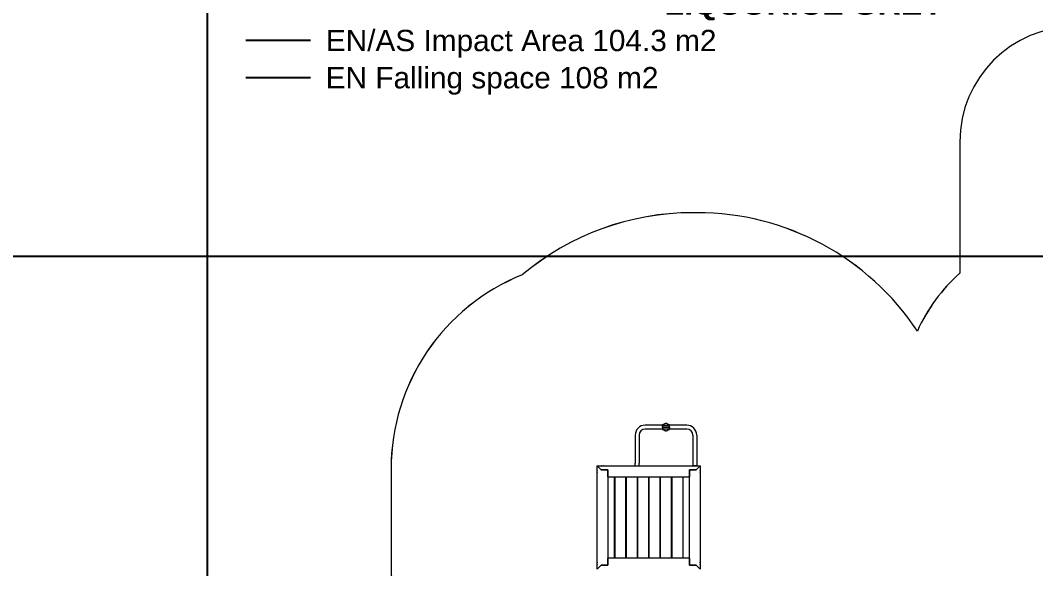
# Model space of a CAD drawing. Extents: x -13189 to 8473, y -8565 to 17872.
# Drawn here: x -5853 to 2958, y 3156 to 7914 of the extents above; entities that cross this region are included whole.
import ezdxf

# ---------------------------------------------------------------- set-up
doc = ezdxf.new("R2010")
doc.units = 0
doc.header["$LTSCALE"] = 5
doc.header["$PDMODE"] = 33
doc.header["$PDSIZE"] = 20
for name, color, linetype in [('PRODUCT', 3, 'CONTINUOUS'), ('REFERENCE', 9, 'CONTINUOUS'), ('REVIEW_REQUIRED', 30, 'CONTINUOUS'), ('SAFETY_ZONE', 1, 'CONTINUOUS')]:
    doc.layers.add(name, color=color, linetype=linetype)
doc.styles.add('LG1', font='arial.ttf', dxfattribs={"height": 185})
doc.styles.add('LG3', font='simplex.shx')
doc.dimstyles.new('LG_DIM', dxfattribs={"dimtxt": 185, "dimasz": 120, "dimexe": 50, "dimexo": 1, "dimgap": 50, "dimtad": 1, "dimdec": 0, "dimrnd": 10, "dimtxsty": 'LG1', "dimcen": 2.5, "dimclrt": 4, "dimadec": 4, "dimazin": 3, "dimtfac": 1, "dimtdec": 1, "dimtmove": 0, "dimatfit": 3, "dimarcsym": 0})

# ---------------------------------------------------------------- blocks, each defined once
blk = doc.blocks.new('*D5')
at = {"layer": 'REFERENCE', "color": 0, "transparency": 16777216}
for p in [(3900, 7859.7), (-2500, -5459.7), (7695.8, -5459.7)]:
    blk.add_point(p, dxfattribs=at)
at = {"layer": 'REVIEW_REQUIRED', "color": 0, "lineweight": -2, "transparency": 16777216}
for p, q in [((3901, 7859.7), (7745.8, 7859.7)), ((7695.8, 7739.7), (7695.8, 3779.3)), ((7695.8, -5339.7), (7695.8, 3130.7)), ((-2499, -5459.7), (7745.8, -5459.7))]:
    blk.add_line(p, q, dxfattribs=at)
at = {"layer": 'REVIEW_REQUIRED', "color": 0, "transparency": 16777216}
for points in [[(7675.8, 7739.7), (7715.8, 7739.7), (7695.8, 7859.7)], [(7675.8, -5339.7), (7715.8, -5339.7), (7695.8, -5459.7)]]:
    blk.add_solid(points, dxfattribs=at)
at = {"layer": 'REVIEW_REQUIRED', "color": 4, "transparency": 16777216, "insert": (7695.8, 3455), "char_height": 185, "attachment_point": 5, "style": 'LG1'}
blk.add_mtext('\\A1;13320 mm\\P [43\'-8 13/16"]', dxfattribs=at)
blk = doc.blocks.new('*D6')
at = {"layer": 'REFERENCE', "color": 0, "transparency": 16777216}
for p in [(3300, 5864.7), (-6041.1, -3464.7), (-3100, -3464.7)]:
    blk.add_point(p, dxfattribs=at)
at = {"layer": 'REVIEW_REQUIRED', "color": 0, "lineweight": -2, "transparency": 16777216}
for p, q in [((3299, 5864.7), (-6091.1, 5864.7)), ((-6041.1, 5744.7), (-6041.1, 2570)), ((-6041.1, -3344.7), (-6041.1, 1921.4)), ((-3101, -3464.7), (-6091.1, -3464.7))]:
    blk.add_line(p, q, dxfattribs=at)
at = {"layer": 'REVIEW_REQUIRED', "color": 0, "transparency": 16777216}
for points in [[(-6061.1, 5744.7), (-6021.1, 5744.7), (-6041.1, 5864.7)], [(-6061.1, -3344.7), (-6021.1, -3344.7), (-6041.1, -3464.7)]]:
    blk.add_solid(points, dxfattribs=at)
at = {"layer": 'REVIEW_REQUIRED', "color": 4, "transparency": 16777216, "insert": (-6041.1, 2245.7), "char_height": 185, "attachment_point": 5, "style": 'LG1'}
blk.add_mtext('\\A1;9330 mm\\P [30\'-7 9/16"]', dxfattribs=at)
blk = doc.blocks.new('*D7')
at = {"layer": 'REFERENCE', "color": 0, "transparency": 16777216}
for p in [(5382, 8873.4), (-4227.5, -147.5), (5382, -565)]:
    blk.add_point(p, dxfattribs=at)
at = {"layer": 'REVIEW_REQUIRED', "color": 0, "lineweight": -2, "transparency": 16777216}
for p, q in [((-4227.5, -146.5), (-4227.5, 8923.4)), ((5382, -564), (5382, 8923.4)), ((-4107.5, 8873.4), (118.7, 8873.4)), ((5262, 8873.4), (1506.8, 8873.4))]:
    blk.add_line(p, q, dxfattribs=at)
at = {"layer": 'REVIEW_REQUIRED', "color": 0, "transparency": 16777216}
for points in [[(-4107.5, 8893.4), (-4107.5, 8853.4), (-4227.5, 8873.4)], [(5262, 8893.4), (5262, 8853.4), (5382, 8873.4)]]:
    blk.add_solid(points, dxfattribs=at)
at = {"layer": 'REVIEW_REQUIRED', "color": 4, "transparency": 16777216, "insert": (812.7, 8873.4), "char_height": 185, "attachment_point": 5, "style": 'LG1'}
blk.add_mtext('\\A1;9610 mm\\P [31\'-6 5/8"]', dxfattribs=at)
blk = doc.blocks.new('Variteemalayerit')
at = {"layer": 'REVIEW_REQUIRED', "invisible_edges": 15}
blk.add_3dface([(-10000, -10000, -5), (10000, -10000, -5), (10000, 10000, -5), (-10000, 10000, -5)], dxfattribs=at)
at = {"layer": 'REVIEW_REQUIRED', "color": 253, "true_color": 0x9ca2aa, "insert": (2925.5, 265), "char_height": 175, "attachment_point": 1, "style": 'LG3'}
blk.add_mtext_dynamic_manual_height_columns('{\\fArial Black|b0|i0|c0|p34;LIQUORICE GREY}', width=3485.885, gutter_width=12.5, heights=[0], dxfattribs=at)

msp = doc.modelspace()

# ---------------------------------------------------------------- linework, layer by layer
at = {"layer": 'PRODUCT', "linetype": 'Continuous', "lineweight": 0}
for p, q in [((-280.5, 4400.9), (-430, 4400.9)), ((-280.5, 4367.2), (-430, 4367.2)), ((-280.5, 4384), (-280.5, 4405.1)), ((-272, 4405.1), (-280.5, 4405.1)), ((-279.8, 4384), (-280.5, 4384)), ((-280.5, 4384), (-280.5, 4362.9)), ((-280.5, 4384), (-279.8, 4384)), ((-280.5, 4362.9), (-272, 4362.9)), ((-279.8, 4384), (-220.2, 4384)), ((-220.2, 4384), (-279.8, 4384)), ((-234.8, 4399), (-265.2, 4399)), ((-265.2, 4369), (-234.8, 4369)), ((-219.5, 4405.1), (-228, 4405.1)), ((-228, 4362.9), (-219.5, 4362.9)), ((-219.5, 4384), (-220.2, 4384)), ((-220.2, 4384), (-219.5, 4384)), ((-219.5, 4384), (-219.5, 4405.1)), ((-70, 4400.9), (-219.5, 4400.9)), ((-219.5, 4384), (-219.5, 4362.9)), ((-70, 4367.2), (-219.5, 4367.2)), ((-516.9, 4314), (-516.9, 4070)), ((-483.2, 4314), (-483.2, 4070)), ((-16.9, 4314), (-16.9, 4052)), ((16.8, 4314), (16.8, 4052)), ((-847.5, 4011), (-847.5, 4047.5)), ((-847.5, 4047.5), (-811, 4047.5)), ((-847.5, 3952.5), (-847.5, 3989)), ((-846.5, 3161.5), (-846.5, 4038.5)), ((-844.2, 4044.2), (-813.5, 4013.5)), ((-844.2, 4044.2), (-813.5, 4013.5)), ((38.5, 4046.5), (-838.5, 4046.5)), ((-753.5, 4013.5), (-813.5, 4013.5)), ((-813.5, 4013.5), (-753.5, 4013.5)), ((-789, 4047.5), (-752.5, 4047.5)), ((-753.5, 3953.5), (-753.5, 4013.5)), ((-753.5, 4013.5), (-753.5, 3186.5)), ((-752.5, 4047.5), (-752.5, 4046.5)), ((-47.5, 4046.5), (-47.5, 4047.5)), ((-47.5, 4047.5), (-11, 4047.5)), ((-46.5, 4013.5), (13.5, 4013.5)), ((-46.5, 3186.5), (-46.5, 4013.5)), ((13.5, 4013.5), (-46.5, 4013.5)), ((-46.5, 4013.5), (-46.5, 3953.5)), ((-20, 4052), (-15, 4052)), ((-20, 4047.5), (-20, 4052)), ((-15, 4052), (15, 4052)), ((-8.2, 4047), (8.2, 4047)), ((11, 4047.5), (47.5, 4047.5)), ((13.5, 4013.5), (44.2, 4044.2)), ((13.5, 4013.5), (44.2, 4044.2)), ((15, 4052), (20, 4052)), ((20, 4052), (20, 4047.5)), ((46.5, 4038.5), (46.5, 3161.5)), ((47.5, 4047.5), (47.5, 4011)), ((47.5, 3989), (47.5, 3952.5)), ((-846.5, 3952.5), (-847.5, 3952.5)), ((-753.5, 3953.5), (-46.5, 3953.5)), ((-752.5, 3952.5), (-753.5, 3952.5)), ((-750, 3950), (-753.5, 3950)), ((-752.5, 3953.5), (-752.5, 3952.5)), ((-751, 3950), (-751, 3953.5)), ((-750, 3953.5), (-750, 3950)), ((-699, 3953.5), (-699, 3246.5)), ((-695, 3945.6), (-699, 3945.6)), ((-695, 3953.5), (-695, 3246.5)), ((-600, 3953.5), (-600, 3246.5)), ((-596, 3945.6), (-600, 3945.6)), ((-596, 3953.5), (-596, 3246.5)), ((-501, 3953.5), (-501, 3246.5)), ((-497, 3945.6), (-501, 3945.6)), ((-497, 3953.5), (-497, 3246.5)), ((-402, 3953.5), (-402, 3246.5)), ((-398, 3945.6), (-402, 3945.6)), ((-398, 3953.5), (-398, 3246.5)), ((-303, 3953.5), (-303, 3246.5)), ((-299, 3945.6), (-303, 3945.6)), ((-299, 3953.5), (-299, 3246.5)), ((-204, 3953.5), (-204, 3246.5)), ((-200, 3945.6), (-204, 3945.6)), ((-200, 3953.5), (-200, 3246.5)), ((-105, 3953.5), (-105, 3246.5)), ((-101, 3945.6), (-105, 3945.6)), ((-101, 3246.5), (-101, 3953.5)), ((-50, 3950), (-50, 3953.5)), ((-46.5, 3950), (-50, 3950)), ((-49, 3950), (-49, 3953.5)), ((-47.5, 3952.5), (-47.5, 3953.5)), ((-46.5, 3952.5), (-47.5, 3952.5)), ((47.5, 3952.5), (46.5, 3952.5)), ((-847.5, 3211), (-847.5, 3247.5)), ((-847.5, 3247.5), (-846.5, 3247.5)), ((-847.5, 3152.5), (-847.5, 3189)), ((-813.5, 3186.5), (-844.2, 3155.8)), ((-813.5, 3186.5), (-844.2, 3155.8)), ((-813.5, 3186.5), (-753.5, 3186.5)), ((-753.5, 3186.5), (-813.5, 3186.5)), ((-753.5, 3250), (-750, 3250)), ((-753.5, 3247.5), (-752.5, 3247.5)), ((-753.5, 3186.5), (-753.5, 3246.5)), ((-46.5, 3246.5), (-753.5, 3246.5)), ((-752.5, 3247.5), (-752.5, 3246.5)), ((-751, 3250), (-751, 3246.5)), ((-750, 3250), (-750, 3246.5)), ((-699, 3254.4), (-695, 3254.4)), ((-600, 3254.4), (-596, 3254.4)), ((-501, 3254.4), (-497, 3254.4)), ((-402, 3254.4), (-398, 3254.4)), ((-303, 3254.4), (-299, 3254.4)), ((-204, 3254.4), (-200, 3254.4)), ((-105, 3254.4), (-101, 3254.4)), ((-50, 3250), (-46.5, 3250)), ((-50, 3246.5), (-50, 3250)), ((-49, 3250), (-49, 3246.5)), ((-47.5, 3246.5), (-47.5, 3247.5)), ((-47.5, 3247.5), (-46.5, 3247.5)), ((-46.5, 3246.5), (-46.5, 3186.5)), ((13.5, 3186.5), (-46.5, 3186.5)), ((-46.5, 3186.5), (13.5, 3186.5)), ((44.2, 3155.8), (13.5, 3186.5)), ((44.2, 3155.8), (13.5, 3186.5)), ((46.5, 3247.5), (47.5, 3247.5)), ((47.5, 3247.5), (47.5, 3211)), ((47.5, 3189), (47.5, 3152.5))]:
    msp.add_line(p, q, dxfattribs=at)
for centre, radius, start, end in [((-250, 4384), 30.5, 119.82646, 149.82973), ((-250, 4384), 30.5, 30.16985, 60.12878), ((-430, 4314), 86.8, 90, 180), ((-430, 4314), 53.1, 90, 180), ((-250, 4384), 30.5, 210.16985, 240.12878), ((-250, 4384), 30.5, 299.82646, 329.82973), ((-70, 4314), 86.8, 0, 90), ((-70, 4314), 53.2, 0, 90), ((-570, 4070), 53.2, 333.75919, 0), ((-570, 4070), 86.9, 344.30113, 0), ((-839.5, 4011), 8, 180, 208.95502), ((-839.5, 3989), 8, 151.04498, 180), ((-838.5, 4038.5), 8, 135, 180), ((-838.5, 4038.5), 8, 90, 135), ((-811, 4039.5), 8, 61.04498, 90), ((-789, 4039.5), 8, 90, 118.95502), ((-11, 4039.5), 8, 61.04498, 90), ((11, 4039.5), 8, 90, 118.95502), ((38.5, 4038.5), 8, 45, 90), ((38.5, 4038.5), 8, 0, 45), ((39.5, 4011), 8, 331.04498, 0), ((39.5, 3989), 8, 0, 28.95502), ((-839.5, 3211), 8, 180, 208.95502), ((-839.5, 3189), 8, 151.04498, 180), ((39.5, 3211), 8, 331.04498, 0), ((39.5, 3189), 8, 0, 28.95502), ((-838.5, 3161.5), 8, 180, 225), ((38.5, 3161.5), 8, 315, 0)]:
    msp.add_arc(centre, radius, start, end, dxfattribs=at)
for centre, major_axis, start_param, end_param in [((-246.2, 4387.4), (20.2, -22.2), 3.325229, 3.924339), ((-253.8, 4387.4), (20.2, 22.2), 5.500439, 6.099549), ((-246.2, 4380.6), (-20.2, -22.2), 5.500439, 6.099549), ((-253.8, 4380.6), (-20.2, 22.2), 3.325229, 3.924339)]:
    msp.add_ellipse(centre, major_axis=major_axis, ratio=0.293153, start_param=start_param, end_param=end_param, dxfattribs=at)
for points, knots in [([(-263.5, 4411.2), (-264.1, 4411), (-264.5, 4410.8), (-265.2, 4410.5), (-265.4, 4410.3), (-265.8, 4410.1), (-265.9, 4410), (-266.4, 4409.6), (-266.7, 4409.3), (-267, 4408.9), (-267.1, 4408.8), (-267.2, 4408.5), (-267.2, 4408.3), (-267.3, 4408.2)], [0.00308281, 0.00308281, 0.00308281, 0.00308281, 0.00570068, 0.00570068, 0.00700962, 0.00700962, 0.00831855, 0.00831855, 0.01093643, 0.01093643, 0.01224536, 0.01224536, 0.0135543, 0.0135543, 0.0135543, 0.0135543]), ([(-238, 4413.2), (-238.8, 4413.4), (-239.7, 4413.6), (-241.5, 4414), (-242.5, 4414.2), (-244, 4414.5), (-244.5, 4414.5), (-245.6, 4414.7), (-246.1, 4414.7), (-247.2, 4414.8), (-247.7, 4414.8), (-248.9, 4414.9), (-249.4, 4414.9), (-251.1, 4414.9), (-252.2, 4414.8), (-253.8, 4414.7), (-254.4, 4414.7), (-255.4, 4414.5), (-256, 4414.5), (-257.5, 4414.2), (-258.5, 4414.1), (-260.3, 4413.6), (-261.2, 4413.4), (-262, 4413.2)], [0.00000027, 0.00000027, 0.00000027, 0.00000027, 0.00330795, 0.00330795, 0.00661563, 0.00661563, 0.00826947, 0.00826947, 0.0099233, 0.0099233, 0.01157714, 0.01157714, 0.01323098, 0.01323098, 0.01653866, 0.01653866, 0.0181925, 0.0181925, 0.01984634, 0.01984634, 0.02315402, 0.02315402, 0.0264617, 0.0264617, 0.0264617, 0.0264617]), ([(-232.7, 4408.2), (-232.8, 4408.3), (-232.8, 4408.5), (-232.9, 4408.8), (-233, 4408.9), (-233.3, 4409.3), (-233.6, 4409.6), (-234.2, 4410.1), (-234.6, 4410.3), (-235.2, 4410.7), (-235.5, 4410.8), (-235.9, 4411), (-236.2, 4411.1), (-236.5, 4411.2)], [0.00312915, 0.00312915, 0.00312915, 0.00312915, 0.00444647, 0.00444647, 0.00576379, 0.00576379, 0.00839842, 0.00839842, 0.01103305, 0.01103305, 0.01235037, 0.01235037, 0.01366768, 0.01366768, 0.01366768, 0.01366768]), ([(-276.4, 4399.3), (-276.5, 4399.2), (-276.5, 4399), (-276.8, 4398.6), (-276.9, 4398.3), (-277.3, 4397.6), (-277.4, 4397.2), (-277.8, 4396.2), (-278.1, 4395.4), (-278.5, 4394.3), (-278.6, 4393.9), (-278.8, 4393), (-278.9, 4392.6), (-279.1, 4391.3), (-279.3, 4390.5), (-279.5, 4388.7), (-279.6, 4387.8), (-279.7, 4385.9), (-279.8, 4385), (-279.8, 4384)], [0.00628047, 0.00628047, 0.00628047, 0.00628047, 0.00695002, 0.00695002, 0.00835308, 0.00835308, 0.00975614, 0.00975614, 0.01256225, 0.01256225, 0.01396531, 0.01396531, 0.01536836, 0.01536836, 0.01817447, 0.01817447, 0.02098059, 0.02098059, 0.0237867, 0.0237867, 0.0237867, 0.0237867]), ([(-279.8, 4384), (-279.8, 4382.1), (-279.7, 4380.3), (-279.4, 4378), (-279.3, 4377.6), (-279.1, 4376.7), (-279.1, 4376.2), (-278.8, 4375), (-278.6, 4374.2), (-278.2, 4373), (-278.1, 4372.6), (-277.8, 4371.8), (-277.7, 4371.5), (-277.3, 4370.4), (-277, 4369.7), (-276.5, 4369), (-276.5, 4368.8), (-276.4, 4368.7)], [0.0000002, 0.0000002, 0.0000002, 0.0000002, 0.00560504, 0.00560504, 0.00700625, 0.00700625, 0.00840746, 0.00840746, 0.01120988, 0.01120988, 0.01261109, 0.01261109, 0.0140123, 0.0140123, 0.01681472, 0.01681472, 0.0175116, 0.0175116, 0.0175116, 0.0175116]), ([(-267.3, 4359.8), (-267.2, 4359.7), (-267.2, 4359.5), (-267.1, 4359.2), (-267, 4359.1), (-266.7, 4358.7), (-266.4, 4358.4), (-265.8, 4357.9), (-265.4, 4357.7), (-264.8, 4357.3), (-264.5, 4357.2), (-264.1, 4357), (-263.8, 4356.9), (-263.5, 4356.8)], [0.00312915, 0.00312915, 0.00312915, 0.00312915, 0.00444647, 0.00444647, 0.00576379, 0.00576379, 0.00839842, 0.00839842, 0.01103305, 0.01103305, 0.01235037, 0.01235037, 0.01366768, 0.01366768, 0.01366768, 0.01366768]), ([(-262, 4354.8), (-261.2, 4354.6), (-260.3, 4354.4), (-258.5, 4354), (-257.5, 4353.8), (-256, 4353.5), (-255.5, 4353.5), (-254.4, 4353.3), (-253.9, 4353.3), (-252.8, 4353.2), (-252.3, 4353.2), (-251.1, 4353.1), (-250.6, 4353.1), (-248.9, 4353.1), (-247.8, 4353.2), (-246.2, 4353.3), (-245.6, 4353.3), (-244.6, 4353.5), (-244, 4353.5), (-242.5, 4353.8), (-241.5, 4353.9), (-239.7, 4354.4), (-238.8, 4354.6), (-238, 4354.8)], [0.00000027, 0.00000027, 0.00000027, 0.00000027, 0.00330795, 0.00330795, 0.00661563, 0.00661563, 0.00826947, 0.00826947, 0.0099233, 0.0099233, 0.01157714, 0.01157714, 0.01323098, 0.01323098, 0.01653866, 0.01653866, 0.0181925, 0.0181925, 0.01984634, 0.01984634, 0.02315402, 0.02315402, 0.0264617, 0.0264617, 0.0264617, 0.0264617]), ([(-236.5, 4356.8), (-235.9, 4357), (-235.5, 4357.2), (-234.8, 4357.5), (-234.6, 4357.7), (-234.2, 4357.9), (-234.1, 4358), (-233.6, 4358.4), (-233.3, 4358.7), (-233, 4359.1), (-232.9, 4359.2), (-232.8, 4359.5), (-232.8, 4359.7), (-232.7, 4359.8)], [0.00308281, 0.00308281, 0.00308281, 0.00308281, 0.00570068, 0.00570068, 0.00700962, 0.00700962, 0.00831855, 0.00831855, 0.01093643, 0.01093643, 0.01224536, 0.01224536, 0.0135543, 0.0135543, 0.0135543, 0.0135543]), ([(-220.2, 4384), (-220.2, 4385.9), (-220.3, 4387.7), (-220.6, 4390), (-220.7, 4390.4), (-220.9, 4391.3), (-220.9, 4391.8), (-221.2, 4393), (-221.4, 4393.8), (-221.8, 4395), (-221.9, 4395.4), (-222.2, 4396.2), (-222.3, 4396.5), (-222.7, 4397.6), (-223, 4398.3), (-223.5, 4399), (-223.5, 4399.2), (-223.6, 4399.3)], [0.0000002, 0.0000002, 0.0000002, 0.0000002, 0.00560504, 0.00560504, 0.00700625, 0.00700625, 0.00840746, 0.00840746, 0.01120988, 0.01120988, 0.01261109, 0.01261109, 0.0140123, 0.0140123, 0.01681472, 0.01681472, 0.0175116, 0.0175116, 0.0175116, 0.0175116]), ([(-223.6, 4368.7), (-223.5, 4368.8), (-223.5, 4369), (-223.2, 4369.4), (-223.1, 4369.7), (-222.7, 4370.4), (-222.6, 4370.8), (-222.2, 4371.8), (-221.9, 4372.6), (-221.5, 4373.7), (-221.4, 4374.1), (-221.2, 4375), (-221.1, 4375.4), (-220.9, 4376.7), (-220.7, 4377.5), (-220.5, 4379.3), (-220.4, 4380.2), (-220.3, 4382.1), (-220.2, 4383), (-220.2, 4384)], [0.00628047, 0.00628047, 0.00628047, 0.00628047, 0.00695002, 0.00695002, 0.00835308, 0.00835308, 0.00975614, 0.00975614, 0.01256225, 0.01256225, 0.01396531, 0.01396531, 0.01536836, 0.01536836, 0.01817447, 0.01817447, 0.02098059, 0.02098059, 0.0237867, 0.0237867, 0.0237867, 0.0237867])]:
    msp.add_open_spline(points, degree=3, knots=knots, dxfattribs=at)
for points in [[(-262, 4413.2), (-262.5, 4412.5), (-263, 4411.8), (-263.5, 4411.2)], [(-236.5, 4411.2), (-237, 4411.8), (-237.5, 4412.5), (-238, 4413.2)], [(-263.5, 4356.8), (-263, 4356.2), (-262.5, 4355.5), (-262, 4354.8)], [(-238, 4354.8), (-237.5, 4355.5), (-237, 4356.2), (-236.5, 4356.8)]]:
    msp.add_open_spline(points, degree=3, dxfattribs=at)
at = {"layer": 'REVIEW_REQUIRED'}
msp.add_lwpolyline([(-3333.2, 7739.8), (-3895.5, 7739.8)], dxfattribs=at)
at = {"layer": 'REVIEW_REQUIRED', "color": 83}
msp.add_lwpolyline([(-3333.2, 7414.7), (-3895.5, 7414.7)], dxfattribs=at)
at = {"layer": 'SAFETY_ZONE', "linetype": 'Continuous', "lineweight": 0}
for p, q in [((2300, 6859.7), (2300, 5719.7)), ((19, 6244.8), (-19, 6244.8)), ((-2635.8, 4021.5), (-2635.8, 3178.5))]:
    msp.add_line(p, q, dxfattribs=at)
at = {"layer": 'SAFETY_ZONE', "color": 83, "linetype": 'Continuous', "lineweight": 0}
for p, q in [((2300, 6859.7), (2300, 5719.7)), ((19, 6244.5), (-19, 6244.5)), ((-2635.5, 4021.5), (-2635.5, 3178.5))]:
    msp.add_line(p, q, dxfattribs=at)
at = {"layer": 'SAFETY_ZONE', "linetype": 'Continuous', "lineweight": 0}
for centre, radius, start, end in [((3300, 6859.7), 1000, 90, 180), ((-19, 3950.5), 2294.3, 90, 130.10183), ((19, 3950.5), 2294.3, 33.52842, 90), ((-821.5, 4021.5), 1814.3, 111.85468, 180), ((3311.2, 4591.3), 1515.2, 131.86414, 155.57629), ((-821.5, 3178.5), 1814.3, 180, 208.15109)]:
    msp.add_arc(centre, radius, start, end, dxfattribs=at)
at = {"layer": 'SAFETY_ZONE', "color": 83, "linetype": 'Continuous', "lineweight": 0}
for centre, radius, start, end in [((3300, 6859.7), 1000, 90, 180), ((-19, 3950.5), 2294, 90, 130.10299), ((19, 3950.5), 2294, 33.52314, 90), ((-821.5, 4021.5), 1814, 111.85274, 180), ((3311.2, 4591.3), 1515.2, 131.86414, 155.59134), ((-821.5, 3178.5), 1814, 180, 202.78818)]:
    msp.add_arc(centre, radius, start, end, dxfattribs=at)

# ---------------------------------------------------------------- block references
at = {"layer": 'REVIEW_REQUIRED'}
msp.add_blockref('Variteemalayerit', (-3189.1, 7872.4), dxfattribs=at)

# ---------------------------------------------------------------- texts
at = {"layer": 'REVIEW_REQUIRED', "style": 'LG1'}
msp.add_text('EN/AS Impact Area 104.3 m2', height=185, dxfattribs=at).set_placement((-3201.4, 7646.2))
at = {"layer": 'REVIEW_REQUIRED', "color": 83, "style": 'LG1'}
msp.add_text('EN Falling space 108 m2 ', height=185, dxfattribs=at).set_placement((-3202.6, 7323.4))

# ---------------------------------------------------------------- dimensions: what is measured, and where the dimension line sits
at = {"layer": 'REVIEW_REQUIRED'}
dim = msp.add_linear_dim(base=(5382.0277, 8873.3548), p1=(-4227.5256, -147.5), p2=(5382.0277, -564.9921), dimstyle='LG_DIM', dxfattribs=at)
dim.commit()
dim.dimension.update_dxf_attribs({"geometry": '*D7', "text_midpoint": (812.7478, 8873.3548), "dimtype": 160})
for base, p1, p2, picture, middle in [((7695.8, -5459.7), (3900, 7859.7), (-2500, -5459.7), '*D5', (7695.8, 3455)), ((-6041.1, -3464.7), (3300, 5864.7), (-3100, -3464.7), '*D6', (-6041.1, 2245.7))]:
    dim = msp.add_linear_dim(base=base, p1=p1, p2=p2, angle=90, dimstyle='LG_DIM', dxfattribs=at)
    dim.commit()
    dim.dimension.update_dxf_attribs({"geometry": picture, "text_midpoint": middle, "dimtype": 160})

doc.saveas('drawing.dxf')
